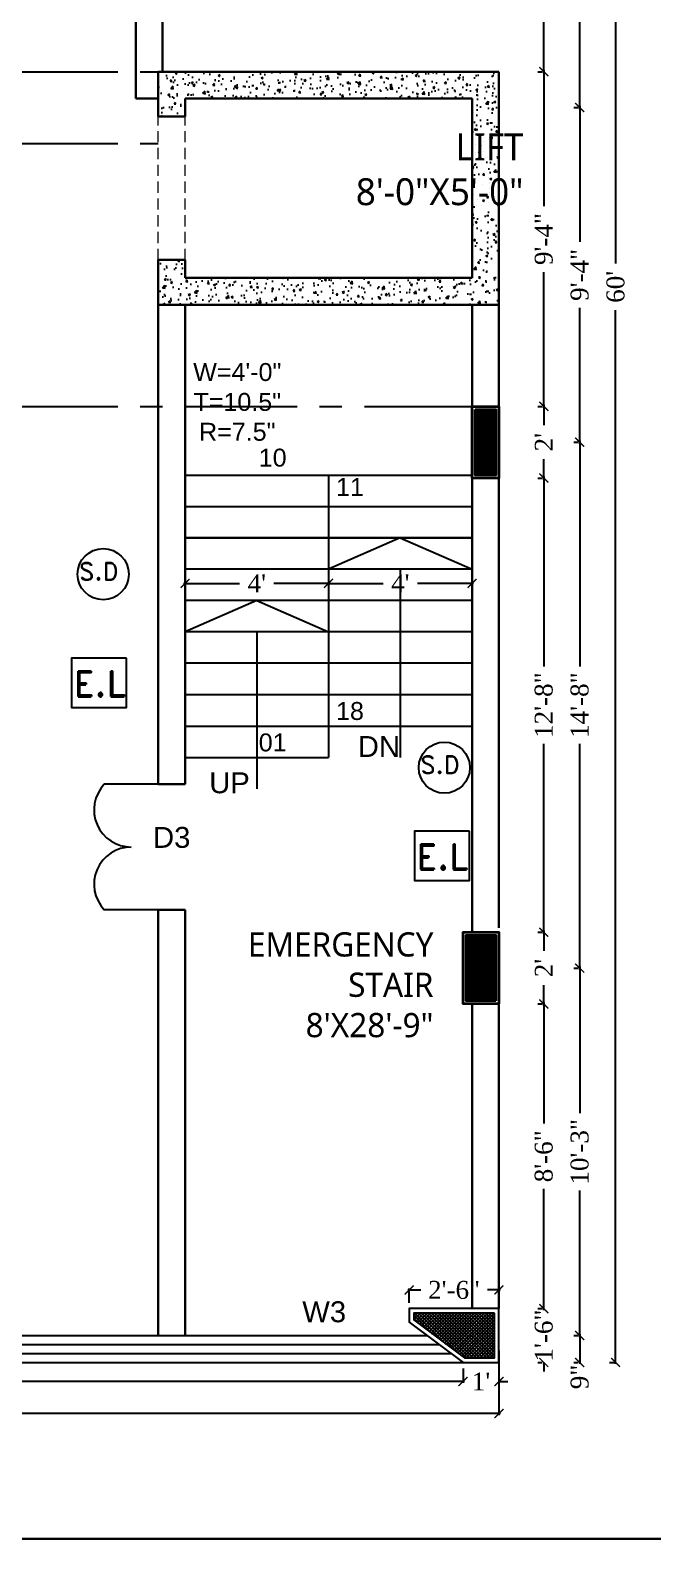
# Model space of a CAD drawing. Header units: inches. Extents: x 137014 to 144844, y -150241 to -148176.
# Drawn here: x 142410 to 142618, y -150184 to -149679 of the extents above; entities that cross this region are included whole.
import ezdxf

# ---------------------------------------------------------------- set-up
doc = ezdxf.new("R2010")
doc.units = ezdxf.units.IN
doc.header["$LTSCALE"] = 15
doc.header["$MEASUREMENT"] = 0
doc.header["$PDMODE"] = 2
for name, pattern in [('CENTER', [2, 1.25, -0.25, 0.25, -0.25]), ('DASHEDX2', [1.5, 1, -0.5]), ('HIDDEN', [0.375, 0.25, -0.125])]:
    doc.linetypes.add(name, pattern=pattern)
doc.layers.get('0').update_dxf_attribs({"linetype": 'CONTINUOUS'})
doc.layers.get('Defpoints').update_dxf_attribs({"linetype": 'CONTINUOUS'})
for name, color, linetype in [('COLUMN', 4, 'CONTINUOUS'), ('Column Hatch', 32, 'CONTINUOUS'), ('dimenion', 8, 'CONTINUOUS'), ('door', 74, 'CONTINUOUS'), ('dooted', 7, 'DASHEDX2'), ('HATCH', 252, 'CONTINUOUS'), ('stair', 31, 'CONTINUOUS'), ('TEXT', 2, 'CONTINUOUS'), ('WINDOW', 140, 'CONTINUOUS')]:
    doc.layers.add(name, color=color, linetype=linetype)
for name, color, linetype, lineweight in [('DOTTED', 255, 'HIDDEN', 5), ('tex2', 2, 'CONTINUOUS', 0), ('WALL', 1, 'CONTINUOUS', 30)]:
    doc.layers.add(name, color=color, linetype=linetype, lineweight=lineweight)
doc.styles.add('arial', font='times.ttf')
doc.styles.get("Standard").update_dxf_attribs({"font": 'romand.shx', "height": 8})
doc.styles.add('times', font='times.ttf', dxfattribs={"height": 6})
doc.dimstyles.new('NAUMAN', dxfattribs={"dimtxt": 7, "dimasz": 3, "dimexe": 0.5, "dimexo": 2, "dimgap": 3, "dimtad": 0, "dimdec": 1, "dimzin": 0, "dimdsep": 46, "dimlunit": 4, "dimtxsty": 'times', "dimblk1": 'ARCHTICK', "dimblk2": 'ARCHTICK', "dimsah": 1, "dimcen": 0, "dimdle": 0.5, "dimclrd": 256, "dimclre": 256, "dimclrt": 2, "dimadec": 0, "dimazin": 0, "dimtfac": 1, "dimtdec": 1, "dimtix": 1, "dimtofl": 0, "dimtmove": 1, "dimatfit": 3, "dimldrblk": 'ARCHTICK', "dimfxl": 4, "dimtolj": 1, "dimtzin": 0, "dimarcsym": 0})

# ---------------------------------------------------------------- blocks, each defined once
blk = doc.blocks.new('_ARCHTICK')
at = {"color": 0, "linetype": 'ByBlock', "const_width": 0.15}
blk.add_lwpolyline([(-0.5, -0.5), (0.5, 0.5)], dxfattribs=at)
blk = doc.blocks.new('*D1026')
at = {"layer": 'Defpoints', "color": 0, "ltscale": 5, "transparency": 16777216}
for p in [(142509.49, -149859.34), (142557.49, -149859.34), (142557.49, -149864.08)]:
    blk.add_point(p, dxfattribs=at)
at = {"layer": 'dimenion', "lineweight": -2, "ltscale": 5, "transparency": 16777216}
for p, q in [((142509.49, -149861.34), (142509.49, -149864.58)), ((142557.49, -149861.34), (142557.49, -149864.58)), ((142508.99, -149864.08), (142527.73, -149864.08)), ((142557.99, -149864.08), (142539.24, -149864.08))]:
    blk.add_line(p, q, dxfattribs=at)
at = {"layer": 'dimenion', "lineweight": -2, "ltscale": 5, "transparency": 16777216, "xscale": 3, "yscale": 3, "zscale": 3, "rotation": 180}
blk.add_blockref('_ARCHTICK', (142509.49, -149864.08), dxfattribs=at)
at = {"layer": 'dimenion', "lineweight": -2, "ltscale": 5, "transparency": 16777216, "xscale": 3, "yscale": 3, "zscale": 3}
blk.add_blockref('_ARCHTICK', (142557.49, -149864.08), dxfattribs=at)
at = {"layer": 'dimenion', "color": 2, "ltscale": 5, "transparency": 16777216, "insert": (142533.49, -149864.08), "char_height": 6, "attachment_point": 5, "style": 'times'}
blk.add_mtext("\\A1;4'", dxfattribs=at)
blk = doc.blocks.new('*D1027')
at = {"layer": 'Defpoints', "color": 0, "ltscale": 5, "transparency": 16777216}
for p in [(142461.49, -149859.34), (142509.49, -149859.34), (142461.49, -149864.08)]:
    blk.add_point(p, dxfattribs=at)
at = {"layer": 'dimenion', "lineweight": -2, "ltscale": 5, "transparency": 16777216}
for p, q in [((142461.49, -149861.34), (142461.49, -149864.58)), ((142509.49, -149861.34), (142509.49, -149864.58)), ((142460.99, -149864.08), (142479.73, -149864.08)), ((142509.99, -149864.08), (142491.24, -149864.08))]:
    blk.add_line(p, q, dxfattribs=at)
at = {"layer": 'dimenion', "lineweight": -2, "ltscale": 5, "transparency": 16777216, "xscale": 3, "yscale": 3, "zscale": 3, "rotation": 180}
blk.add_blockref('_ARCHTICK', (142461.49, -149864.08), dxfattribs=at)
at = {"layer": 'dimenion', "lineweight": -2, "ltscale": 5, "transparency": 16777216, "xscale": 3, "yscale": 3, "zscale": 3}
blk.add_blockref('_ARCHTICK', (142509.49, -149864.08), dxfattribs=at)
at = {"layer": 'dimenion', "color": 2, "ltscale": 5, "transparency": 16777216, "insert": (142485.49, -149864.08), "char_height": 6, "attachment_point": 5, "style": 'times'}
blk.add_mtext("\\A1;4'", dxfattribs=at)
blk = doc.blocks.new('ddd')
at = {"layer": 'Column Hatch', "lineweight": 35}
h = blk.add_hatch(dxfattribs=at)
h.set_pattern_fill('ANSI37', color=256, scale=6, angle=270)
h.paths.add_polyline_path([(1, -23), (11, -23), (11, -1), (1, -1)])
at = {"layer": 'COLUMN', "lineweight": 35}
blk.add_lwpolyline([(0, -24), (12, -24), (12, 0), (0, 0)], close=True, dxfattribs=at)
at = {"layer": 'Column Hatch', "lineweight": 35}
blk.add_lwpolyline([(1, -23), (11, -23), (11, -1), (1, -1)], close=True, dxfattribs=at)
blk = doc.blocks.new('*D1037')
at = {"layer": 'Defpoints', "color": 0, "ltscale": 5, "transparency": 16777216}
for p in [(142536.49, -150100.59), (142536.49, -150106.84), (142566.49, -150106.84)]:
    blk.add_point(p, dxfattribs=at)
at = {"layer": 'HATCH', "lineweight": -2, "ltscale": 5, "transparency": 16777216}
for p, q in [((142535.99, -150100.59), (142540.36, -150100.59)), ((142536.49, -150104.84), (142536.49, -150100.09)), ((142566.99, -150100.59), (142562.61, -150100.59)), ((142566.49, -150104.84), (142566.49, -150100.09))]:
    blk.add_line(p, q, dxfattribs=at)
at = {"layer": 'HATCH', "lineweight": -2, "ltscale": 5, "transparency": 16777216, "xscale": 3, "yscale": 3, "zscale": 3, "rotation": 180}
blk.add_blockref('_ARCHTICK', (142536.49, -150100.59), dxfattribs=at)
at = {"layer": 'HATCH', "lineweight": -2, "ltscale": 5, "transparency": 16777216, "xscale": 3, "yscale": 3, "zscale": 3}
blk.add_blockref('_ARCHTICK', (142566.49, -150100.59), dxfattribs=at)
at = {"layer": 'HATCH', "color": 2, "ltscale": 5, "transparency": 16777216, "insert": (142551.49, -150100.59), "char_height": 6, "attachment_point": 5, "style": 'times'}
blk.add_mtext('\\A1;2\'-6"', dxfattribs=at)
blk = doc.blocks.new('*D1052')
at = {"layer": 'Defpoints', "color": 0, "ltscale": 5, "transparency": 16777216}
for p in [(142593.49, -149542.84), (142593.49, -149704.84), (142593.49, -149704.84)]:
    blk.add_point(p, dxfattribs=at)
at = {"layer": 'HATCH', "lineweight": -2, "ltscale": 5, "transparency": 16777216}
for p, q in [((142591.49, -149542.84), (142592.99, -149542.84)), ((142593.49, -149542.34), (142593.49, -149610.93)), ((142593.49, -149705.34), (142593.49, -149636.76)), ((142591.49, -149704.84), (142592.99, -149704.84))]:
    blk.add_line(p, q, dxfattribs=at)
at = {"layer": 'HATCH', "lineweight": -2, "ltscale": 5, "transparency": 16777216, "xscale": 3, "yscale": 3, "zscale": 3}
for p, rotation in [((142593.49, -149542.84), 90), ((142593.49, -149704.84), 270)]:
    blk.add_blockref('_ARCHTICK', p, dxfattribs=dict(at, rotation=rotation))
at = {"layer": 'HATCH', "color": 2, "ltscale": 5, "transparency": 16777216, "insert": (142593.49, -149623.84), "char_height": 6, "attachment_point": 5, "rotation": 90, "style": 'times'}
blk.add_mtext('\\A1;13\'-6"', dxfattribs=at)
blk = doc.blocks.new('*D1053')
at = {"layer": 'Defpoints', "color": 0, "ltscale": 5, "transparency": 16777216}
for p in [(142593.49, -149704.84), (142593.49, -149816.84), (142593.49, -149816.84)]:
    blk.add_point(p, dxfattribs=at)
at = {"layer": 'HATCH', "lineweight": -2, "ltscale": 5, "transparency": 16777216}
for p, q in [((142591.49, -149704.84), (142592.99, -149704.84)), ((142593.49, -149704.34), (142593.49, -149749.8)), ((142593.49, -149817.34), (142593.49, -149771.88)), ((142591.49, -149816.84), (142592.99, -149816.84))]:
    blk.add_line(p, q, dxfattribs=at)
at = {"layer": 'HATCH', "lineweight": -2, "ltscale": 5, "transparency": 16777216, "xscale": 3, "yscale": 3, "zscale": 3}
for p, rotation in [((142593.49, -149704.84), 90), ((142593.49, -149816.84), 270)]:
    blk.add_blockref('_ARCHTICK', p, dxfattribs=dict(at, rotation=rotation))
at = {"layer": 'HATCH', "color": 2, "ltscale": 5, "transparency": 16777216, "insert": (142593.49, -149760.84), "char_height": 6, "attachment_point": 5, "rotation": 90, "style": 'times'}
blk.add_mtext('\\A1;9\'-4"', dxfattribs=at)
blk = doc.blocks.new('*D1054')
at = {"layer": 'Defpoints', "color": 0, "ltscale": 5, "transparency": 16777216}
for p in [(142593.49, -149816.84), (142593.49, -149992.84), (142593.49, -149992.84)]:
    blk.add_point(p, dxfattribs=at)
at = {"layer": 'HATCH', "lineweight": -2, "ltscale": 5, "transparency": 16777216}
for p, q in [((142591.49, -149816.84), (142592.99, -149816.84)), ((142593.49, -149816.34), (142593.49, -149891.93)), ((142593.49, -149993.34), (142593.49, -149917.76)), ((142591.49, -149992.84), (142592.99, -149992.84))]:
    blk.add_line(p, q, dxfattribs=at)
at = {"layer": 'HATCH', "lineweight": -2, "ltscale": 5, "transparency": 16777216, "xscale": 3, "yscale": 3, "zscale": 3}
for p, rotation in [((142593.49, -149816.84), 90), ((142593.49, -149992.84), 270)]:
    blk.add_blockref('_ARCHTICK', p, dxfattribs=dict(at, rotation=rotation))
at = {"layer": 'HATCH', "color": 2, "ltscale": 5, "transparency": 16777216, "insert": (142593.49, -149904.84), "char_height": 6, "attachment_point": 5, "rotation": 90, "style": 'times'}
blk.add_mtext('\\A1;14\'-8"', dxfattribs=at)
blk = doc.blocks.new('*D1055')
at = {"layer": 'Defpoints', "color": 0, "ltscale": 5, "transparency": 16777216}
for p in [(142593.49, -149992.84), (142593.49, -150115.84), (142593.49, -150115.84)]:
    blk.add_point(p, dxfattribs=at)
at = {"layer": 'HATCH', "lineweight": -2, "ltscale": 5, "transparency": 16777216}
for p, q in [((142591.49, -149992.84), (142592.99, -149992.84)), ((142593.49, -149992.34), (142593.49, -150041.43)), ((142593.49, -150116.34), (142593.49, -150067.26)), ((142591.49, -150115.84), (142592.99, -150115.84))]:
    blk.add_line(p, q, dxfattribs=at)
at = {"layer": 'HATCH', "lineweight": -2, "ltscale": 5, "transparency": 16777216, "xscale": 3, "yscale": 3, "zscale": 3}
for p, rotation in [((142593.49, -149992.84), 90), ((142593.49, -150115.84), 270)]:
    blk.add_blockref('_ARCHTICK', p, dxfattribs=dict(at, rotation=rotation))
at = {"layer": 'HATCH', "color": 2, "ltscale": 5, "transparency": 16777216, "insert": (142593.49, -150054.34), "char_height": 6, "attachment_point": 5, "rotation": 90, "style": 'times'}
blk.add_mtext('\\A1;10\'-3"', dxfattribs=at)
blk = doc.blocks.new('*D1056')
at = {"layer": 'Defpoints', "color": 0, "ltscale": 5, "transparency": 16777216}
for p in [(142593.49, -150115.84), (142593.49, -150124.84), (142593.49, -150124.84)]:
    blk.add_point(p, dxfattribs=at)
at = {"layer": 'HATCH', "lineweight": -2, "ltscale": 5, "transparency": 16777216}
for p, q in [((142591.49, -150115.84), (142592.99, -150115.84)), ((142593.49, -150115.34), (142593.49, -150125.34)), ((142591.49, -150124.84), (142592.99, -150124.84))]:
    blk.add_line(p, q, dxfattribs=at)
at = {"layer": 'HATCH', "lineweight": -2, "ltscale": 5, "transparency": 16777216, "xscale": 3, "yscale": 3, "zscale": 3}
for p, rotation in [((142593.49, -150115.84), 90), ((142593.49, -150124.84), 270)]:
    blk.add_blockref('_ARCHTICK', p, dxfattribs=dict(at, rotation=rotation))
at = {"layer": 'HATCH', "color": 2, "ltscale": 5, "transparency": 16777216, "insert": (142593.49, -150129.69), "char_height": 6, "attachment_point": 5, "rotation": 90, "style": 'times'}
blk.add_mtext('\\A1;9"', dxfattribs=at)
blk = doc.blocks.new('*D1060')
at = {"layer": 'Defpoints', "color": 0, "ltscale": 5, "transparency": 16777216}
for p in [(142581.49, -149554.84), (142581.49, -149692.84), (142581.49, -149692.84)]:
    blk.add_point(p, dxfattribs=at)
at = {"layer": 'HATCH', "lineweight": -2, "ltscale": 5, "transparency": 16777216}
for p, q in [((142581.49, -149554.34), (142581.49, -149610.93)), ((142579.49, -149554.84), (142580.99, -149554.84)), ((142581.49, -149693.34), (142581.49, -149636.76)), ((142579.49, -149692.84), (142580.99, -149692.84))]:
    blk.add_line(p, q, dxfattribs=at)
at = {"layer": 'HATCH', "lineweight": -2, "ltscale": 5, "transparency": 16777216, "xscale": 3, "yscale": 3, "zscale": 3}
for p, rotation in [((142581.49, -149554.84), 90), ((142581.49, -149692.84), 270)]:
    blk.add_blockref('_ARCHTICK', p, dxfattribs=dict(at, rotation=rotation))
at = {"layer": 'HATCH', "color": 2, "ltscale": 5, "transparency": 16777216, "insert": (142581.49, -149623.84), "char_height": 6, "attachment_point": 5, "rotation": 90, "style": 'times'}
blk.add_mtext('\\A1;11\'-6"', dxfattribs=at)
blk = doc.blocks.new('*D1061')
at = {"layer": 'Defpoints', "color": 0, "ltscale": 5, "transparency": 16777216}
for p in [(142581.49, -149692.84), (142581.49, -149804.84), (142581.49, -149804.84)]:
    blk.add_point(p, dxfattribs=at)
at = {"layer": 'HATCH', "lineweight": -2, "ltscale": 5, "transparency": 16777216}
for p, q in [((142579.49, -149692.84), (142580.99, -149692.84)), ((142581.49, -149692.34), (142581.49, -149737.8)), ((142581.49, -149805.34), (142581.49, -149759.88)), ((142579.49, -149804.84), (142580.99, -149804.84))]:
    blk.add_line(p, q, dxfattribs=at)
at = {"layer": 'HATCH', "lineweight": -2, "ltscale": 5, "transparency": 16777216, "xscale": 3, "yscale": 3, "zscale": 3}
for p, rotation in [((142581.49, -149692.84), 90), ((142581.49, -149804.84), 270)]:
    blk.add_blockref('_ARCHTICK', p, dxfattribs=dict(at, rotation=rotation))
at = {"layer": 'HATCH', "color": 2, "ltscale": 5, "transparency": 16777216, "insert": (142581.49, -149748.84), "char_height": 6, "attachment_point": 5, "rotation": 90, "style": 'times'}
blk.add_mtext('\\A1;9\'-4"', dxfattribs=at)
blk = doc.blocks.new('*D1062')
at = {"layer": 'Defpoints', "color": 0, "ltscale": 5, "transparency": 16777216}
for p in [(142581.49, -149804.84), (142581.49, -149828.84), (142581.49, -149828.84)]:
    blk.add_point(p, dxfattribs=at)
at = {"layer": 'HATCH', "lineweight": -2, "ltscale": 5, "transparency": 16777216}
for p, q in [((142579.49, -149804.84), (142580.99, -149804.84)), ((142581.49, -149804.34), (142581.49, -149811.11)), ((142581.49, -149829.34), (142581.49, -149822.57)), ((142579.49, -149828.84), (142580.99, -149828.84))]:
    blk.add_line(p, q, dxfattribs=at)
at = {"layer": 'HATCH', "lineweight": -2, "ltscale": 5, "transparency": 16777216, "xscale": 3, "yscale": 3, "zscale": 3}
for p, rotation in [((142581.49, -149804.84), 90), ((142581.49, -149828.84), 270)]:
    blk.add_blockref('_ARCHTICK', p, dxfattribs=dict(at, rotation=rotation))
at = {"layer": 'HATCH', "color": 2, "ltscale": 5, "transparency": 16777216, "insert": (142581.49, -149816.84), "char_height": 6, "attachment_point": 5, "rotation": 90, "style": 'times'}
blk.add_mtext("\\A1;2'", dxfattribs=at)
blk = doc.blocks.new('*D1063')
at = {"layer": 'Defpoints', "color": 0, "ltscale": 5, "transparency": 16777216}
for p in [(142581.49, -149828.84), (142581.49, -149980.84), (142581.49, -149980.84)]:
    blk.add_point(p, dxfattribs=at)
at = {"layer": 'HATCH', "lineweight": -2, "ltscale": 5, "transparency": 16777216}
for p, q in [((142579.49, -149828.84), (142580.99, -149828.84)), ((142581.49, -149828.34), (142581.49, -149891.93)), ((142581.49, -149981.34), (142581.49, -149917.76)), ((142579.49, -149980.84), (142580.99, -149980.84))]:
    blk.add_line(p, q, dxfattribs=at)
at = {"layer": 'HATCH', "lineweight": -2, "ltscale": 5, "transparency": 16777216, "xscale": 3, "yscale": 3, "zscale": 3}
for p, rotation in [((142581.49, -149828.84), 90), ((142581.49, -149980.84), 270)]:
    blk.add_blockref('_ARCHTICK', p, dxfattribs=dict(at, rotation=rotation))
at = {"layer": 'HATCH', "color": 2, "ltscale": 5, "transparency": 16777216, "insert": (142581.49, -149904.84), "char_height": 6, "attachment_point": 5, "rotation": 90, "style": 'times'}
blk.add_mtext('\\A1;12\'-8"', dxfattribs=at)
blk = doc.blocks.new('*D1064')
at = {"layer": 'Defpoints', "color": 0, "ltscale": 5, "transparency": 16777216}
for p in [(142581.49, -149980.84), (142581.49, -150004.84), (142581.49, -150004.84)]:
    blk.add_point(p, dxfattribs=at)
at = {"layer": 'HATCH', "lineweight": -2, "ltscale": 5, "transparency": 16777216}
for p, q in [((142579.49, -149980.84), (142580.99, -149980.84)), ((142581.49, -149980.34), (142581.49, -149987.11)), ((142581.49, -150005.34), (142581.49, -149998.57)), ((142579.49, -150004.84), (142580.99, -150004.84))]:
    blk.add_line(p, q, dxfattribs=at)
at = {"layer": 'HATCH', "lineweight": -2, "ltscale": 5, "transparency": 16777216, "xscale": 3, "yscale": 3, "zscale": 3}
for p, rotation in [((142581.49, -149980.84), 90), ((142581.49, -150004.84), 270)]:
    blk.add_blockref('_ARCHTICK', p, dxfattribs=dict(at, rotation=rotation))
at = {"layer": 'HATCH', "color": 2, "ltscale": 5, "transparency": 16777216, "insert": (142581.49, -149992.84), "char_height": 6, "attachment_point": 5, "rotation": 90, "style": 'times'}
blk.add_mtext("\\A1;2'", dxfattribs=at)
blk = doc.blocks.new('*D1065')
at = {"layer": 'Defpoints', "color": 0, "ltscale": 5, "transparency": 16777216}
for p in [(142581.49, -150004.84), (142581.49, -150106.84), (142581.49, -150106.84)]:
    blk.add_point(p, dxfattribs=at)
at = {"layer": 'HATCH', "lineweight": -2, "ltscale": 5, "transparency": 16777216}
for p, q in [((142579.49, -150004.84), (142580.99, -150004.84)), ((142581.49, -150004.34), (142581.49, -150044.89)), ((142581.49, -150107.34), (142581.49, -150066.79)), ((142579.49, -150106.84), (142580.99, -150106.84))]:
    blk.add_line(p, q, dxfattribs=at)
at = {"layer": 'HATCH', "lineweight": -2, "ltscale": 5, "transparency": 16777216, "xscale": 3, "yscale": 3, "zscale": 3}
for p, rotation in [((142581.49, -150004.84), 90), ((142581.49, -150106.84), 270)]:
    blk.add_blockref('_ARCHTICK', p, dxfattribs=dict(at, rotation=rotation))
at = {"layer": 'HATCH', "color": 2, "ltscale": 5, "transparency": 16777216, "insert": (142581.49, -150055.84), "char_height": 6, "attachment_point": 5, "rotation": 90, "style": 'times'}
blk.add_mtext('\\A1;8\'-6"', dxfattribs=at)
blk = doc.blocks.new('*D1066')
at = {"layer": 'Defpoints', "color": 0, "ltscale": 5, "transparency": 16777216}
for p in [(142581.49, -150106.84), (142581.49, -150124.84), (142581.49, -150124.84)]:
    blk.add_point(p, dxfattribs=at)
at = {"layer": 'HATCH', "lineweight": -2, "ltscale": 5, "transparency": 16777216}
for p, q in [((142581.49, -150106.84), (142581.49, -150103.84)), ((142579.49, -150106.84), (142580.99, -150106.84)), ((142579.49, -150124.84), (142580.99, -150124.84)), ((142581.49, -150124.84), (142581.49, -150127.84))]:
    blk.add_line(p, q, dxfattribs=at)
at = {"layer": 'HATCH', "lineweight": -2, "ltscale": 5, "transparency": 16777216, "xscale": 3, "yscale": 3, "zscale": 3}
for p, rotation in [((142581.49, -150106.84), 270), ((142581.49, -150124.84), 90)]:
    blk.add_blockref('_ARCHTICK', p, dxfattribs=dict(at, rotation=rotation))
at = {"layer": 'HATCH', "color": 2, "ltscale": 5, "transparency": 16777216, "insert": (142581.49, -150115.84), "char_height": 6, "attachment_point": 5, "rotation": 90, "style": 'times'}
blk.add_mtext('\\A1;1\'-6"', dxfattribs=at)
blk = doc.blocks.new('*D1067')
at = {"layer": 'Defpoints', "color": 0, "ltscale": 5, "transparency": 16777216}
for p in [(142605.49, -149404.84), (142605.49, -150124.84), (142605.49, -150124.84)]:
    blk.add_point(p, dxfattribs=at)
at = {"layer": 'HATCH', "lineweight": -2, "ltscale": 5, "transparency": 16777216}
for p, q in [((142603.49, -149404.84), (142604.99, -149404.84)), ((142605.49, -149404.34), (142605.49, -149756.99)), ((142605.49, -150125.34), (142605.49, -149772.69)), ((142603.49, -150124.84), (142604.99, -150124.84))]:
    blk.add_line(p, q, dxfattribs=at)
at = {"layer": 'HATCH', "lineweight": -2, "ltscale": 5, "transparency": 16777216, "xscale": 3, "yscale": 3, "zscale": 3}
for p, rotation in [((142605.49, -149404.84), 90), ((142605.49, -150124.84), 270)]:
    blk.add_blockref('_ARCHTICK', p, dxfattribs=dict(at, rotation=rotation))
at = {"layer": 'HATCH', "color": 2, "ltscale": 5, "transparency": 16777216, "insert": (142605.49, -149764.84), "char_height": 6, "attachment_point": 5, "rotation": 90, "style": 'times'}
blk.add_mtext("\\A1;60'", dxfattribs=at)
blk = doc.blocks.new('*D1206')
at = {"layer": 'Defpoints', "color": 0, "ltscale": 5, "transparency": 16777216}
for p in [(142206.49, -150118.84), (142566.49, -150118.84), (142206.49, -150141.95)]:
    blk.add_point(p, dxfattribs=at)
at = {"layer": 'dimenion', "lineweight": -2, "ltscale": 5, "transparency": 16777216}
for p, q in [((142206.49, -150120.84), (142206.49, -150142.45)), ((142566.49, -150120.84), (142566.49, -150142.45)), ((142205.99, -150141.95), (142378.63, -150141.95)), ((142566.99, -150141.95), (142394.35, -150141.95))]:
    blk.add_line(p, q, dxfattribs=at)
at = {"layer": 'dimenion', "lineweight": -2, "ltscale": 5, "transparency": 16777216, "xscale": 3, "yscale": 3, "zscale": 3, "rotation": 180}
blk.add_blockref('_ARCHTICK', (142206.49, -150141.95), dxfattribs=at)
at = {"layer": 'dimenion', "lineweight": -2, "ltscale": 5, "transparency": 16777216, "xscale": 3, "yscale": 3, "zscale": 3}
blk.add_blockref('_ARCHTICK', (142566.49, -150141.95), dxfattribs=at)
at = {"layer": 'dimenion', "color": 2, "ltscale": 5, "transparency": 16777216, "insert": (142386.49, -150141.95), "char_height": 6, "attachment_point": 5, "style": 'times'}
blk.add_mtext("\\A1;30'", dxfattribs=at)
blk = doc.blocks.new('*D1208')
at = {"layer": 'Defpoints', "color": 0, "ltscale": 5, "transparency": 16777216}
for p in [(142218.49, -150124.84), (142554.49, -150124.84), (142554.49, -150131.22)]:
    blk.add_point(p, dxfattribs=at)
at = {"layer": 'HATCH', "lineweight": -2, "ltscale": 5, "transparency": 16777216}
for p, q in [((142218.49, -150126.84), (142218.49, -150131.72)), ((142554.49, -150126.84), (142554.49, -150131.72)), ((142217.99, -150131.22), (142378.54, -150131.22)), ((142554.99, -150131.22), (142394.43, -150131.22))]:
    blk.add_line(p, q, dxfattribs=at)
at = {"layer": 'HATCH', "lineweight": -2, "ltscale": 5, "transparency": 16777216, "xscale": 3, "yscale": 3, "zscale": 3, "rotation": 180}
blk.add_blockref('_ARCHTICK', (142218.49, -150131.22), dxfattribs=at)
at = {"layer": 'HATCH', "lineweight": -2, "ltscale": 5, "transparency": 16777216, "xscale": 3, "yscale": 3, "zscale": 3}
blk.add_blockref('_ARCHTICK', (142554.49, -150131.22), dxfattribs=at)
at = {"layer": 'HATCH', "color": 2, "ltscale": 5, "transparency": 16777216, "insert": (142386.49, -150131.22), "char_height": 6, "attachment_point": 5, "style": 'times'}
blk.add_mtext("\\A1;28'", dxfattribs=at)
blk = doc.blocks.new('*D1209')
at = {"layer": 'Defpoints', "color": 0, "ltscale": 5, "transparency": 16777216}
for p in [(142554.49, -150124.84), (142566.49, -150124.84), (142554.49, -150131.22)]:
    blk.add_point(p, dxfattribs=at)
at = {"layer": 'HATCH', "lineweight": -2, "ltscale": 5, "transparency": 16777216}
for p, q in [((142554.49, -150126.84), (142554.49, -150131.72)), ((142566.49, -150126.84), (142566.49, -150131.72)), ((142554.49, -150131.22), (142551.49, -150131.22)), ((142566.49, -150131.22), (142569.49, -150131.22))]:
    blk.add_line(p, q, dxfattribs=at)
at = {"layer": 'HATCH', "lineweight": -2, "ltscale": 5, "transparency": 16777216, "xscale": 3, "yscale": 3, "zscale": 3}
blk.add_blockref('_ARCHTICK', (142554.49, -150131.22), dxfattribs=at)
at = {"layer": 'HATCH', "lineweight": -2, "ltscale": 5, "transparency": 16777216, "xscale": 3, "yscale": 3, "zscale": 3, "rotation": 180}
blk.add_blockref('_ARCHTICK', (142566.49, -150131.22), dxfattribs=at)
at = {"layer": 'HATCH', "color": 2, "ltscale": 5, "transparency": 16777216, "insert": (142560.49, -150131.22), "char_height": 6, "attachment_point": 5, "style": 'times'}
blk.add_mtext("\\A1;1'", dxfattribs=at)

msp = doc.modelspace()

# ---------------------------------------------------------------- hatches: boundary and pattern name
at = {"layer": 'Column Hatch', "lineweight": 35}
h = msp.add_hatch(dxfattribs=at)
h.set_pattern_fill('ANSI37', color=256, scale=0.25)
h.set_pattern_definition([(45, (142557.48525, -149963.8425), (-0.561266, 0.561266), []), (135, (142557.48525, -149963.8425), (-0.561266, -0.561266), [])])
h.paths.add_polyline_path([(142558.48525, -149805.84248), (142565.48525, -149805.84248), (142565.48525, -149827.84248), (142558.48525, -149827.84248)])
at = {"layer": 'Column Hatch'}
h = msp.add_hatch(dxfattribs=at)
h.set_pattern_fill('ANSI37', color=256, scale=0.25)
h.set_pattern_definition([(45, (114065.18676, -150744.6275), (-0.561266008, 0.561266008), []), (135, (114065.18676, -150744.6275), (-0.561266008, -0.561266008), [])])
edge = h.paths.add_edge_path(flags=16)
edge.add_arc((142560.48525, -150115.84248), 0.000325, 180, 540, ccw=False)
edge = h.paths.add_edge_path(flags=0)
edge.add_arc((142536.3503, -150115.83737), 15.14421, 357.9963631, 362.0036369, ccw=False)
edge.add_arc((142547.40177, -150116.10467), 4.09189, 356.3262836, 363.6737164)
edge.add_arc((142539.91396, -150115.57518), 11.57437, 358.6766856, 361.3233144)
edge = h.paths.add_edge_path(flags=16)
edge.add_arc((142536.3503, -150115.83737), 15.14421, 357.9963631, 362.0036369, ccw=False)
edge.add_arc((142547.40177, -150116.10467), 4.09189, 356.3262836, 363.6737164)
edge.add_arc((142539.91396, -150115.57518), 11.57437, 358.6766856, 361.3233144)
h.paths.add_polyline_path([(142564.98525, -150108.34248), (142537.98525, -150108.34248), (142537.98525, -150110.59248), (142554.98525, -150123.34248), (142564.98525, -150123.34248)])
edge = h.paths.add_edge_path(flags=0)
edge.add_arc((142547.40177, -150116.10467), 4.09189, 356.3262836, 363.6737164, ccw=False)
edge.add_arc((142564.70155, -150115.83737), 13.22691, 177.705781, 182.294219, ccw=False)
edge.add_arc((142539.91396, -150115.57518), 11.57437, 358.6766856, 361.3233144, ccw=False)
edge = h.paths.add_edge_path(flags=16)
edge.add_line((142551.48525, -150115.31671), (142551.47283, -150115.30788))
edge.add_arc((142518.82522, -150116.04449), 32.65593, 359.4343904, 361.2925065, ccw=False)
edge.add_line((142551.47955, -150116.36685), (142551.49417, -150116.37507))
edge.add_arc((142636.30467, -150115.13087), 84.81962, 180.1255394, 180.8404902, ccw=False)
edge = h.paths.add_edge_path(flags=0)
edge.add_arc((142547.40177, -150116.10467), 4.09189, 356.3262836, 363.6737164, ccw=False)
edge.add_arc((142564.70155, -150115.83737), 13.22691, 177.705781, 182.294219, ccw=False)
edge.add_arc((142539.91396, -150115.57518), 11.57437, 358.6766856, 361.3233144, ccw=False)
at = {"layer": 'HATCH'}
h = msp.add_hatch(dxfattribs=at)
h.set_pattern_fill('AR-CONC', color=256, style=0)
h.set_pattern_definition([(50, (2053.732, -13275.9066), (7.17260183, -0.62752135), [0.75, -8.25]), (355, (2053.732, -13275.9066), (-1.38751334, 7.52192134), [0.6, -6.6]), (100.4514, (2054.33, -13275.959), (5.78509382, 6.89439542), [0.6374019, -7.01142112]), (46.1842, (2053.732, -13273.907), (10.6724105, -1.65519014), [1.125, -12.375]), (96.6356, (2054.622, -13274.045), (9.34662706, 9.7411787), [0.9561029, -10.51713]), (351.1842, (2053.732, -13273.907), (9.34661945, 9.741186), [0.9, -9.9]), (21, (2054.732, -13274.4066), (5.96907052, -4.0261889), [0.75, -8.25]), (326, (2054.732, -13274.4066), (2.43315332, 7.25150045), [0.6, -6.6]), (71.4514, (2055.23, -13274.742), (8.40222629, 3.22530497), [0.6374019, -7.01142112]), (37.5, (2053.7322, -13275.9066), (0.121598553, 3.328938538), [0, -6.52, 0, -6.7, 0, -6.625]), (7.5, (2053.7322, -13275.9066), (2.630695374, 3.94411712), [0, -3.82, 0, -6.37, 0, -2.525]), (327.5, (2051.5022, -13275.9066), (5.33822436, -0.225548717), [0, -2.5, 0, -7.8, 0, -10.35]), (317.5, (2050.5022, -13275.9066), (5.83186169, 1.00104982), [0, -3.25, 0, -5.18, 0, -7.35])])
h.paths.add_polyline_path([(142461.48525, -149701.84248), (142461.48525, -149707.84248), (142452.48525, -149707.84248), (142452.48525, -149692.84248), (142566.48525, -149692.84248), (142566.48525, -149770.84248), (142452.48525, -149770.84248), (142452.48525, -149755.84248), (142461.48525, -149755.84248), (142461.48525, -149761.84248), (142557.48525, -149761.84248), (142557.48525, -149701.84248)])

# ---------------------------------------------------------------- linework, layer by layer
at = {"ltscale": 0.22}
for points in [[(142441.90812, -149889.10207), (142423.54886, -149889.10207), (142423.54886, -149905.60125), (142441.90812, -149905.60125)], [(142556.58765, -149947.02578), (142538.22839, -149947.02578), (142538.22839, -149963.52496), (142556.58765, -149963.52496)]]:
    msp.add_lwpolyline(points, close=True, dxfattribs=at)
for centre in [(142434.11246, -149861.01339), (142548.22027, -149925.76251)]:
    msp.add_circle(centre, 8.55115, dxfattribs=at)
at = {"layer": 'COLUMN', "lineweight": 35}
msp.add_lwpolyline([(142557.48525, -149804.84248), (142566.48525, -149804.84248), (142566.48525, -149828.84248), (142557.48525, -149828.84248)], close=True, dxfattribs=at)
at = {"layer": 'COLUMN'}
msp.add_lwpolyline([(142566.48525, -150106.84248), (142536.48525, -150106.84248), (142536.48525, -150111.34248), (142554.48525, -150124.84248), (142566.48525, -150124.84248), (142566.48525, -150106.84248)], dxfattribs=at)
at = {"layer": 'Column Hatch', "lineweight": 35}
msp.add_lwpolyline([(142558.48525, -149805.84248), (142565.48525, -149805.84248), (142565.48525, -149827.84248), (142558.48525, -149827.84248)], close=True, dxfattribs=at)
at = {"layer": 'Column Hatch'}
msp.add_lwpolyline([(142564.98525, -150108.34248), (142537.98525, -150108.34248), (142537.98525, -150110.59248), (142554.98525, -150123.34248), (142564.98525, -150123.34248)], close=True, dxfattribs=at)
at = {"layer": 'door'}
for p, q in [((142452.48525, -149931.34248), (142434.48525, -149931.34248)), ((142452.48525, -149973.34248), (142434.48525, -149973.34248))]:
    msp.add_line(p, q, dxfattribs=at)
for centre, start, end in [((142443.48525, -149939.91391), 136.397181, 270), ((142443.48525, -149964.77105), 90, 223.602819)]:
    msp.add_arc(centre, 12.42857, start, end, dxfattribs=at)
at = {"layer": 'dooted', "linetype": 'CENTER', "ltscale": 2}
for p, q in [((142221.48525, -149692.84248), (142452.48525, -149692.84248)), ((142221.48525, -149716.84248), (142452.48525, -149716.84248)), ((142221.48525, -149804.84248), (142557.48525, -149804.84248))]:
    msp.add_line(p, q, dxfattribs=at)
at = {"layer": 'DOTTED'}
for p, q in [((142452.48525, -149755.84248), (142452.48525, -149707.84248)), ((142461.48525, -149755.84248), (142461.48525, -149707.84248))]:
    msp.add_line(p, q, dxfattribs=at)
at = {"layer": 'stair'}
for p, q in [((142461.48525, -149827.84248), (142557.48525, -149827.84248)), ((142509.48525, -149827.84248), (142509.48525, -149922.34248)), ((142461.48525, -149838.34248), (142557.48525, -149838.34248)), ((142509.48525, -149848.84248), (142461.48525, -149848.84248)), ((142485.48525, -149848.84248), (142476.48525, -149848.84248)), ((142557.48525, -149848.84248), (142509.48525, -149848.84248)), ((142533.48525, -149848.84248), (142509.48525, -149859.34248)), ((142533.48525, -149848.84248), (142524.48525, -149848.84248)), ((142533.48525, -149848.84248), (142557.48525, -149859.34248)), ((142509.48525, -149859.34248), (142461.48525, -149859.34248)), ((142557.48525, -149859.34248), (142509.48525, -149859.34248)), ((142533.48525, -149859.34248), (142533.48525, -149922.34248)), ((142509.48525, -149869.84248), (142461.48525, -149869.84248)), ((142485.48525, -149869.84248), (142461.48525, -149880.34248)), ((142485.48525, -149869.84248), (142509.48525, -149880.34248)), ((142557.48525, -149869.84248), (142509.48525, -149869.84248)), ((142509.48525, -149880.34248), (142461.48525, -149880.34248)), ((142485.48525, -149880.34248), (142485.48525, -149932.84248)), ((142557.48525, -149880.34248), (142509.48525, -149880.34248)), ((142509.48525, -149890.84248), (142461.48525, -149890.84248)), ((142557.48525, -149890.84248), (142509.48525, -149890.84248)), ((142509.48525, -149901.34248), (142461.48525, -149901.34248)), ((142557.48525, -149901.34248), (142509.48525, -149901.34248)), ((142461.48525, -149911.84248), (142509.48525, -149911.84248)), ((142509.48525, -149911.84248), (142557.48525, -149911.84248)), ((142461.48525, -149922.34248), (142509.48525, -149922.34248))]:
    msp.add_line(p, q, dxfattribs=at)
at = {"layer": 'WALL'}
for p, q in [((142444.98525, -149701.84248), (142444.98525, -149539.84248)), ((142453.98525, -149692.84248), (142453.98525, -149554.84248)), ((142452.48525, -149692.84248), (142566.48525, -149692.84248)), ((142452.48525, -149692.84248), (142452.48525, -149707.84248)), ((142566.48525, -149770.84248), (142566.48525, -149692.84248)), ((142444.98525, -149701.84248), (142452.48525, -149701.84248)), ((142461.48525, -149701.84248), (142557.48525, -149701.84248)), ((142461.48525, -149701.84248), (142461.48525, -149707.84248)), ((142557.48525, -149761.84248), (142557.48525, -149701.84248)), ((142461.48525, -149707.84248), (142452.48525, -149707.84248)), ((142452.48525, -149755.84248), (142452.48525, -149770.84248)), ((142461.48525, -149755.84248), (142452.48525, -149755.84248)), ((142461.48525, -149755.84248), (142461.48525, -149761.84248)), ((142461.48525, -149761.84248), (142557.48525, -149761.84248)), ((142452.48525, -149770.84248), (142566.48525, -149770.84248)), ((142452.48525, -149770.84248), (142452.48525, -149931.34248)), ((142461.48525, -149770.84248), (142461.48525, -149931.34248)), ((142557.48525, -149804.84248), (142557.48525, -149770.84248)), ((142566.48525, -149804.84248), (142566.48525, -149770.84248)), ((142557.48525, -149980.84248), (142557.48525, -149828.84248)), ((142566.48525, -149979.34248), (142566.48525, -149828.84248)), ((142461.48525, -149848.84248), (142557.48525, -149848.84248)), ((142461.48525, -149931.34248), (142452.48525, -149931.34248)), ((142452.48525, -149973.34248), (142452.48525, -150115.84248)), ((142452.48525, -149973.34248), (142461.48525, -149973.34248)), ((142461.48525, -149973.34248), (142461.48525, -150115.84248)), ((142557.48525, -150106.84248), (142557.48525, -150004.84248)), ((142566.48525, -150106.84248), (142566.48525, -150004.84248)), ((142105.51063, -150183.87713), (144841.51063, -150183.87713))]:
    msp.add_line(p, q, dxfattribs=at)
at = {"layer": 'WINDOW'}
for p, q in [((142226.48525, -150118.84248), (142546.48525, -150118.84248)), ((142230.48525, -150115.84248), (142542.48525, -150115.84248)), ((142218.48525, -150124.84248), (142554.48525, -150124.84248)), ((142222.48525, -150121.84248), (142550.48525, -150121.84248))]:
    msp.add_line(p, q, dxfattribs=at)

# ---------------------------------------------------------------- block references
at = {"layer": 'COLUMN', "xscale": -1}
msp.add_blockref('ddd', (142566.48525, -149980.84248), dxfattribs=at)

# ---------------------------------------------------------------- texts
at = {"ltscale": 0.22, "attachment_point": 3}
for s, insert, char_height, width in [('S.D', (142439.25811, -149857.10381), 5.915259, 5.6025929), ('E.L', (142441.44671, -149893.43743), 8.517973, 26.2972052), ('S.D', (142553.36592, -149921.85293), 5.915259, 5.6025929), ('E.L', (142556.03844, -149951.36114), 8.517973, 26.2972052)]:
    msp.add_mtext(s, dxfattribs=dict(at, insert=insert, char_height=char_height, width=width))
at = {"layer": 'tex2', "char_height": 6, "attachment_point": 5, "style": 'arial'}
for s, insert, width in [('{\\fArial|b0|i0|c0|p34;W=4\'-0"\\PT=10.5"\\PR=7.5"}', (142478.97075, -149803.39407), 41.3127623), ('{\\fArial|b0|i0|c0|p34;10}', (142490.80385, -149822.04581), 31.2334731), ('{\\fArial|b0|i0|c0|p34;11}', (142516.65812, -149831.81984), 31.2334731), ('{\\fArial|b0|i0|c0|p34;18}', (142516.65812, -149906.84439), 31.2334731), ('{\\fArial|b0|i0|c0|p34;01}', (142490.80385, -149917.36297), 31.2334731)]:
    msp.add_mtext(s, dxfattribs=dict(at, insert=insert, width=width))
at = {"layer": 'tex2', "char_height": 7, "attachment_point": 5, "style": 'arial'}
for s, insert in [('{\\fArial|b0|i0|c0|p34;DN}', (142526.33972, -149918.68359)), ('{\\fArial|b0|i0|c0|p34;UP}', (142476.35913, -149930.87768)), ('{\\fArial|b0|i0|c0|p34;D3}', (142457.03022, -149949.15283)), ('{\\fArial|b0|i0|c0|p34;W3}', (142508.03291, -150107.93415))]:
    msp.add_mtext(s, dxfattribs=dict(at, insert=insert))
at = {"layer": 'TEXT', "attachment_point": 3}
for s, insert, char_height, width in [('\\A1;{\\fTrebuchet MS|b0|i0|c0|p34;LIFT\\P8\'-0"X5\'-0"}', (142574.68932, -149713.49898), 9, 131.322457), ('\\A1;{\\fTrebuchet MS|b0|i0|c0|p34;EMERGENCY \\PSTAIR\\P8\'X28\'-9"}', (142544.58697, -149980.87748), 8.1, 68.3130951)]:
    msp.add_mtext(s, dxfattribs=dict(at, insert=insert, char_height=char_height, width=width))

# ---------------------------------------------------------------- dimensions: what is measured, and where the dimension line sits
at = {"layer": 'dimenion', "ltscale": 5}
for p2, distance, picture, middle in [((142461.48525, -149859.34248), 4.74221, '*D1027', (142485.48525, -149864.08469)), ((142557.48525, -149859.34248), -4.74221, '*D1026', (142533.48525, -149864.08469))]:
    dim = msp.add_aligned_dim(p1=(142509.48525, -149859.34248), p2=p2, distance=distance, dimstyle='NAUMAN', dxfattribs=at)
    dim.commit()
    dim.dimension.update_dxf_attribs({"geometry": picture, "text_midpoint": middle})
dim = msp.add_linear_dim(base=(142206.48525, -150141.95288), p1=(142566.48525, -150118.84248), p2=(142206.48525, -150118.84248), angle=180, dimstyle='NAUMAN', dxfattribs=at)
dim.commit()
dim.dimension.update_dxf_attribs({"geometry": '*D1206', "text_midpoint": (142386.48525, -150141.95288)})
at = {"layer": 'HATCH', "ltscale": 5}
for base, p1, p2, picture, middle in [((142605.48525, -150124.84248), (142605.48525, -149404.84248), (142605.48525, -150124.84248), '*D1067', (142605.48525, -149764.84248)), ((142593.48525, -149704.84248), (142593.48525, -149542.84248), (142593.48525, -149704.84248), '*D1052', (142593.48525, -149623.84248)), ((142581.48525, -149692.84248), (142581.48525, -149554.84248), (142581.48525, -149692.84248), '*D1060', (142581.48525, -149623.84248)), ((142581.48525, -149804.84248), (142581.48525, -149692.84248), (142581.48525, -149804.84248), '*D1061', (142581.48525, -149748.84248)), ((142593.48525, -149816.84248), (142593.48525, -149704.84248), (142593.48525, -149816.84248), '*D1053', (142593.48525, -149760.84248)), ((142581.48525, -149828.84248), (142581.48525, -149804.84248), (142581.48525, -149828.84248), '*D1062', (142581.48525, -149816.84248)), ((142593.48525, -149992.84248), (142593.48525, -149816.84248), (142593.48525, -149992.84248), '*D1054', (142593.48525, -149904.84248)), ((142581.48525, -149980.84248), (142581.48525, -149828.84248), (142581.48525, -149980.84248), '*D1063', (142581.48525, -149904.84248)), ((142581.48525, -150004.84248), (142581.48525, -149980.84248), (142581.48525, -150004.84248), '*D1064', (142581.48525, -149992.84248)), ((142593.48525, -150115.84248), (142593.48525, -149992.84248), (142593.48525, -150115.84248), '*D1055', (142593.48525, -150054.34248)), ((142581.48525, -150106.84248), (142581.48525, -150004.84248), (142581.48525, -150106.84248), '*D1065', (142581.48525, -150055.84248)), ((142581.48525, -150124.84248), (142581.48525, -150106.84248), (142581.48525, -150124.84248), '*D1066', (142581.48525, -150115.84248))]:
    dim = msp.add_linear_dim(base=base, p1=p1, p2=p2, angle=90, dimstyle='NAUMAN', dxfattribs=at)
    dim.commit()
    dim.dimension.update_dxf_attribs({"geometry": picture, "text_midpoint": middle})
for base, p1, p2, picture, middle in [((142536.48525, -150100.58524), (142566.48525, -150106.84248), (142536.48525, -150106.84248), '*D1037', (142551.48525, -150100.58524)), ((142554.48525, -150131.21602), (142218.48525, -150124.84248), (142554.48525, -150124.84248), '*D1208', (142386.48525, -150131.21602)), ((142554.48525, -150131.21602), (142566.48525, -150124.84248), (142554.48525, -150124.84248), '*D1209', (142560.48525, -150131.21602))]:
    dim = msp.add_linear_dim(base=base, p1=p1, p2=p2, dimstyle='NAUMAN', dxfattribs=at)
    dim.commit()
    dim.dimension.update_dxf_attribs({"geometry": picture, "text_midpoint": middle})
dim = msp.add_linear_dim(base=(142593.48525, -150124.84248), p1=(142593.48525, -150115.84248), p2=(142593.48525, -150124.84248), angle=90, dimstyle='NAUMAN', dxfattribs=at)
dim.commit()
dim.dimension.update_dxf_attribs({"geometry": '*D1056', "text_midpoint": (142593.48525, -150129.68912), "dimtype": 160})

doc.saveas('drawing.dxf')
